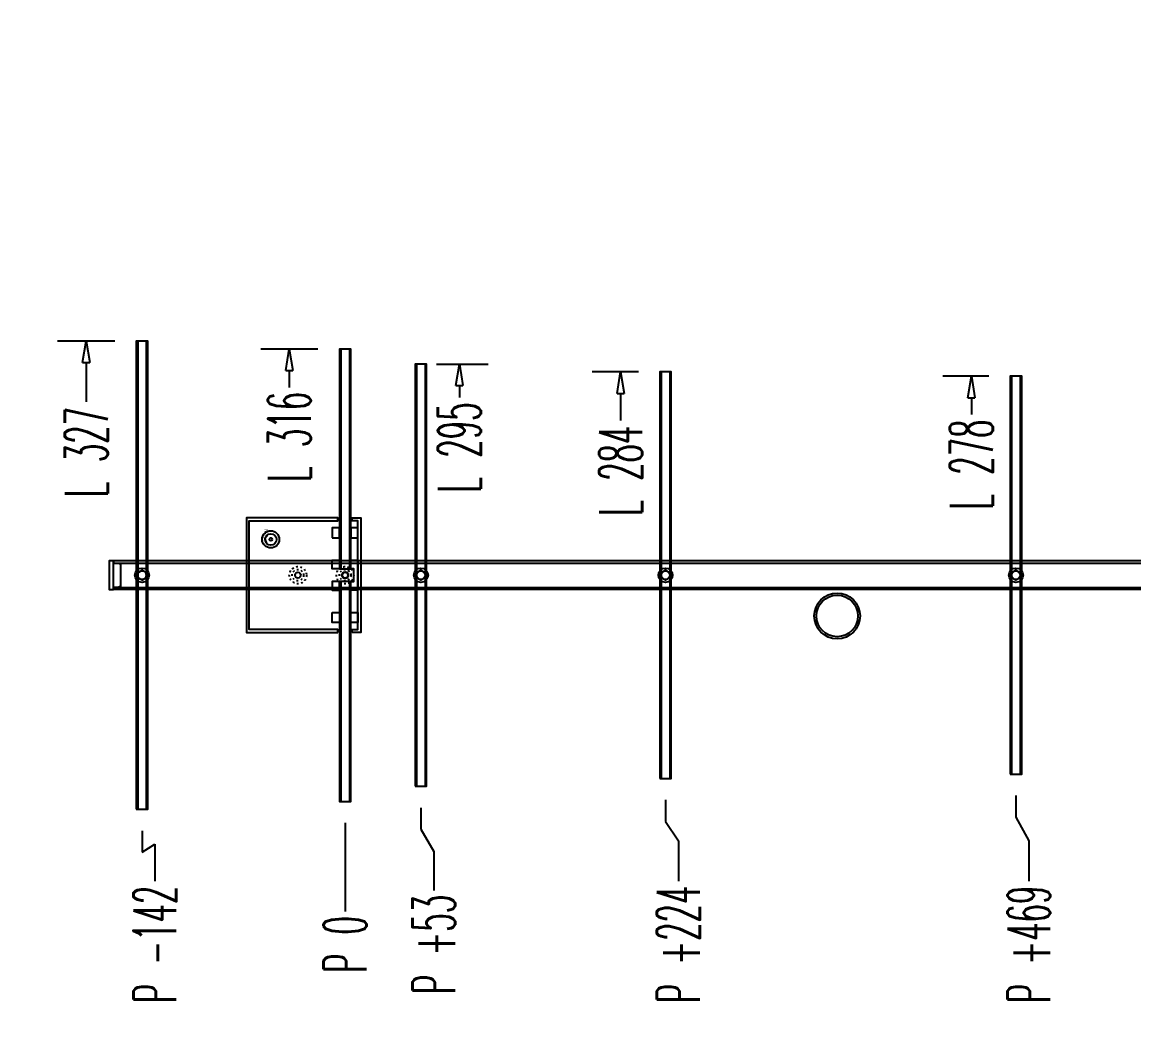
# Model space of a CAD drawing. Header units: millimetres. Extents: x -1012 to 1851, y -315 to 1087.
# Drawn here: x -226 to 551, y -315 to 386 of the extents above; entities that cross this region are included whole.
import ezdxf

# ---------------------------------------------------------------- set-up
doc = ezdxf.new("R2010")
doc.units = ezdxf.units.MM
doc.linetypes.add('ACAD_ISO03W100', pattern=[30, 12, -18])
doc.layers.get('0').update_dxf_attribs({"color": 2})
for name, color, linetype in [('ABS', 6, 'Continuous'), ('Aluminium', 253, 'Continuous'), ('dim', 1, 'Continuous'), ('metal', 5, 'Continuous'), ('PVC', 4, 'Continuous'), ('sreel', 5, 'Continuous')]:
    doc.layers.add(name, color=color, linetype=linetype)
doc.styles.add('DIM_TEXT', font='txt.shx', dxfattribs={"width": 0.5})
doc.dimstyles.new('D5', dxfattribs={"dimscale": 5, "dimtxt": 6, "dimasz": 3, "dimexe": 4, "dimexo": 3, "dimgap": 0, "dimtad": 0, "dimdec": 0, "dimzin": 1, "dimtxsty": 'DIM_TEXT', "dimblk": 'CLOSEDBLANK', "dimcen": 10, "dimse1": 1, "dimse2": 1, "dimclrd": 256, "dimclrt": 256, "dimaunit": 1, "dimadec": 3, "dimazin": 0, "dimtfac": 1, "dimtdec": 0, "dimtix": 1, "dimtmove": 0, "dimatfit": 2, "dimldrblk": 'CLOSEDBLANK', "dimfxl": 1, "dimtfill": 1, "dimarcsym": 1})

# ---------------------------------------------------------------- blocks, each defined once
blk = doc.blocks.new('_ClosedBlank')
at = {"color": 0, "linetype": 'ByBlock', "lineweight": -2}
for p, q in [((-1, 0.167), (0, 0)), ((-1, 0.167), (-1, -0.167)), ((0, 0), (-1, -0.167))]:
    blk.add_line(p, q, dxfattribs=at)
blk = doc.blocks.new('*D2')
at = {"layer": 'Defpoints', "color": 0, "transparency": 16777216}
for p in [(-146, 163.5), (-181, -163.5), (-146, -163.5)]:
    blk.add_point(p, dxfattribs=at)
at = {"layer": 'dim', "color": 0, "lineweight": -2, "transparency": 16777216}
blk.add_line((-161, 163.5), (-201, 163.5), dxfattribs=at)
at = {"layer": 'dim', "lineweight": -2, "transparency": 16777216}
blk.add_line((-181, 148.5), (-181, 121.02), dxfattribs=at)
at = {"layer": 'dim', "lineweight": -2, "transparency": 16777216, "xscale": 15, "yscale": 15, "zscale": 15, "rotation": 90}
blk.add_blockref('_ClosedBlank', (-181, 163.5), dxfattribs=at)
at = {"layer": 'dim', "transparency": 16777216, "insert": (-181, 86.02), "char_height": 30, "attachment_point": 5, "rotation": 90, "style": 'DIM_TEXT', "bg_fill": 3, "box_fill_scale": 1.1, "bg_fill_color": 256, "bg_fill_true_color": 13158600, "bg_fill_transparency": 0}
blk.add_mtext('L 327', dxfattribs=at)
blk = doc.blocks.new('*D3')
at = {"layer": 'Defpoints', "color": 0, "transparency": 16777216}
for p in [(-4, 158), (-39, -158), (-4, -158)]:
    blk.add_point(p, dxfattribs=at)
at = {"layer": 'dim', "color": 0, "lineweight": -2, "transparency": 16777216}
blk.add_line((-19, 158), (-59, 158), dxfattribs=at)
at = {"layer": 'dim', "lineweight": -2, "transparency": 16777216}
blk.add_line((-39, 143), (-39, 129.11), dxfattribs=at)
at = {"layer": 'dim', "lineweight": -2, "transparency": 16777216, "xscale": 15, "yscale": 15, "zscale": 15, "rotation": 90}
blk.add_blockref('_ClosedBlank', (-39, 158), dxfattribs=at)
at = {"layer": 'dim', "transparency": 16777216, "insert": (-39, 96.61), "char_height": 30, "attachment_point": 5, "rotation": 90, "style": 'DIM_TEXT', "bg_fill": 3, "box_fill_scale": 1.1, "bg_fill_color": 256, "bg_fill_true_color": 13158600, "bg_fill_transparency": 0}
blk.add_mtext('L 316', dxfattribs=at)
blk = doc.blocks.new('*D4')
at = {"layer": 'Defpoints', "color": 0, "transparency": 16777216}
for p in [(220, 142), (192.62, -142), (220, -142)]:
    blk.add_point(p, dxfattribs=at)
at = {"layer": 'dim', "color": 0, "lineweight": -2, "transparency": 16777216}
blk.add_line((205, 142), (172.62, 142), dxfattribs=at)
at = {"layer": 'dim', "lineweight": -2, "transparency": 16777216}
blk.add_line((192.62, 127), (192.62, 108), dxfattribs=at)
at = {"layer": 'dim', "lineweight": -2, "transparency": 16777216, "xscale": 15, "yscale": 15, "zscale": 15, "rotation": 90}
blk.add_blockref('_ClosedBlank', (192.62, 142), dxfattribs=at)
at = {"layer": 'dim', "transparency": 16777216, "insert": (192.62, 73), "char_height": 30, "attachment_point": 5, "rotation": 90, "style": 'DIM_TEXT', "bg_fill": 3, "box_fill_scale": 1.1, "bg_fill_color": 256, "bg_fill_true_color": 13158600, "bg_fill_transparency": 0}
blk.add_mtext('L 284', dxfattribs=at)
blk = doc.blocks.new('*D5')
at = {"layer": 'Defpoints', "color": 0, "transparency": 16777216}
for p in [(465, 139), (437.85, -139), (465, -139)]:
    blk.add_point(p, dxfattribs=at)
at = {"layer": 'dim', "color": 0, "lineweight": -2, "transparency": 16777216}
blk.add_line((450, 139), (417.85, 139), dxfattribs=at)
at = {"layer": 'dim', "lineweight": -2, "transparency": 16777216}
blk.add_line((437.85, 124), (437.85, 112.27), dxfattribs=at)
at = {"layer": 'dim', "lineweight": -2, "transparency": 16777216, "xscale": 15, "yscale": 15, "zscale": 15, "rotation": 90}
blk.add_blockref('_ClosedBlank', (437.85, 139), dxfattribs=at)
at = {"layer": 'dim', "transparency": 16777216, "insert": (437.85, 77.27), "char_height": 30, "attachment_point": 5, "rotation": 90, "style": 'DIM_TEXT', "bg_fill": 3, "box_fill_scale": 1.1, "bg_fill_color": 256, "bg_fill_true_color": 13158600, "bg_fill_transparency": 0}
blk.add_mtext('L 278', dxfattribs=at)
blk = doc.blocks.new('*D10')
at = {"layer": 'Defpoints', "color": 0, "transparency": 16777216}
for p in [(0, 0), (224, -142)]:
    blk.add_point(p, dxfattribs=at)
at = {"layer": 'dim', "color": 0, "lineweight": -2, "transparency": 16777216}
for p, q in [((224, -157), (224, -172)), ((224, -172), (233, -185.5)), ((233, -185.5), (233, -215.5))]:
    blk.add_line(p, q, dxfattribs=at)
at = {"layer": 'dim', "transparency": 16777216, "insert": (233, -258), "char_height": 30, "attachment_point": 5, "rotation": 90, "style": 'DIM_TEXT', "bg_fill": 3, "box_fill_scale": 1.1, "bg_fill_color": 256, "bg_fill_true_color": 13158600, "bg_fill_transparency": 0}
blk.add_mtext('P +224', dxfattribs=at)
at = {"layer": 'Defpoints', "color": 0, "transparency": 16777216}
blk.add_point((233, -215.5), dxfattribs=at)
blk = doc.blocks.new('*D11')
at = {"layer": 'Defpoints', "color": 0, "transparency": 16777216}
for p in [(0, 0), (0, -158)]:
    blk.add_point(p, dxfattribs=at)
at = {"layer": 'dim', "color": 0, "lineweight": -2, "transparency": 16777216}
for p, q in [((0, -173), (0, -188)), ((0, -188), (0, -209.25)), ((0, -209.25), (0, -239.25))]:
    blk.add_line(p, q, dxfattribs=at)
at = {"layer": 'dim', "transparency": 16777216, "insert": (0, -258), "char_height": 30, "attachment_point": 5, "rotation": 90, "style": 'DIM_TEXT', "bg_fill": 3, "box_fill_scale": 1.1, "bg_fill_color": 256, "bg_fill_true_color": 13158600, "bg_fill_transparency": 0}
blk.add_mtext('P 0', dxfattribs=at)
at = {"layer": 'Defpoints', "color": 0, "transparency": 16777216}
blk.add_point((0, -239.25), dxfattribs=at)
blk = doc.blocks.new('*D12')
at = {"layer": 'Defpoints', "color": 0, "transparency": 16777216}
for p in [(0, 0), (-142, -163.5)]:
    blk.add_point(p, dxfattribs=at)
at = {"layer": 'dim', "color": 0, "lineweight": -2, "transparency": 16777216}
for p, q in [((-142, -178.5), (-142, -193.5)), ((-142, -193.5), (-133, -188)), ((-133, -188), (-133, -218))]:
    blk.add_line(p, q, dxfattribs=at)
at = {"layer": 'dim', "transparency": 16777216, "insert": (-133, -258), "char_height": 30, "attachment_point": 5, "rotation": 90, "style": 'DIM_TEXT', "bg_fill": 3, "box_fill_scale": 1.1, "bg_fill_color": 256, "bg_fill_true_color": 13158600, "bg_fill_transparency": 0}
blk.add_mtext('P -142', dxfattribs=at)
at = {"layer": 'Defpoints', "color": 0, "transparency": 16777216}
blk.add_point((-133, -218), dxfattribs=at)
blk = doc.blocks.new('*D13')
at = {"layer": 'Defpoints', "color": 0, "transparency": 16777216}
for p in [(-142, 742), (0, 0)]:
    blk.add_point(p, dxfattribs=at)
at = {"layer": 'dim', "color": 0, "lineweight": -2, "transparency": 16777216}
blk.add_line((-142, 757), (-142, 802), dxfattribs=at)
at = {"layer": 'dim', "transparency": 16777216, "insert": (-142, 842), "char_height": 30, "attachment_point": 5, "rotation": 90, "style": 'DIM_TEXT', "bg_fill": 3, "box_fill_scale": 1.1, "bg_fill_color": 256, "bg_fill_true_color": 13158600, "bg_fill_transparency": 0}
blk.add_mtext('P -142', dxfattribs=at)
at = {"layer": 'Defpoints', "color": 0, "transparency": 16777216}
blk.add_point((-142, 802), dxfattribs=at)
blk = doc.blocks.new('*D14')
at = {"layer": 'Defpoints', "color": 0, "transparency": 16777216}
for p in [(224, 742), (0, 0)]:
    blk.add_point(p, dxfattribs=at)
at = {"layer": 'dim', "color": 0, "lineweight": -2, "transparency": 16777216}
blk.add_line((224, 757), (224, 799.5), dxfattribs=at)
at = {"layer": 'dim', "transparency": 16777216, "insert": (224, 842), "char_height": 30, "attachment_point": 5, "rotation": 90, "style": 'DIM_TEXT', "bg_fill": 3, "box_fill_scale": 1.1, "bg_fill_color": 256, "bg_fill_true_color": 13158600, "bg_fill_transparency": 0}
blk.add_mtext('P +224', dxfattribs=at)
at = {"layer": 'Defpoints', "color": 0, "transparency": 16777216}
blk.add_point((224, 799.5), dxfattribs=at)
blk = doc.blocks.new('*D15')
at = {"layer": 'Defpoints', "color": 0, "transparency": 16777216}
for p in [(469, 742), (0, 0)]:
    blk.add_point(p, dxfattribs=at)
at = {"layer": 'dim', "color": 0, "lineweight": -2, "transparency": 16777216}
blk.add_line((469, 757), (469, 799.5), dxfattribs=at)
at = {"layer": 'dim', "transparency": 16777216, "insert": (469, 842), "char_height": 30, "attachment_point": 5, "rotation": 90, "style": 'DIM_TEXT', "bg_fill": 3, "box_fill_scale": 1.1, "bg_fill_color": 256, "bg_fill_true_color": 13158600, "bg_fill_transparency": 0}
blk.add_mtext('P +469', dxfattribs=at)
at = {"layer": 'Defpoints', "color": 0, "transparency": 16777216}
blk.add_point((469, 799.5), dxfattribs=at)
blk = doc.blocks.new('*D16')
at = {"layer": 'Defpoints', "color": 0, "transparency": 16777216}
for p in [(1309, 742), (0, 0)]:
    blk.add_point(p, dxfattribs=at)
at = {"layer": 'dim', "color": 0, "lineweight": -2, "transparency": 16777216}
blk.add_line((1309, 757), (1309, 795.75), dxfattribs=at)
at = {"layer": 'dim', "transparency": 16777216, "insert": (1309, 842), "char_height": 30, "attachment_point": 5, "rotation": 90, "style": 'DIM_TEXT', "bg_fill": 3, "box_fill_scale": 1.1, "bg_fill_color": 256, "bg_fill_true_color": 13158600, "bg_fill_transparency": 0}
blk.add_mtext('P +1309', dxfattribs=at)
at = {"layer": 'Defpoints', "color": 0, "transparency": 16777216}
blk.add_point((1309, 795.75), dxfattribs=at)
blk = doc.blocks.new('*D17')
at = {"layer": 'Defpoints', "color": 0, "transparency": 16777216}
for p in [(1797, 742), (0, 0)]:
    blk.add_point(p, dxfattribs=at)
at = {"layer": 'dim', "color": 0, "lineweight": -2, "transparency": 16777216}
blk.add_line((1797, 757), (1797, 794.5), dxfattribs=at)
at = {"layer": 'dim', "transparency": 16777216, "insert": (1797, 842), "char_height": 30, "attachment_point": 5, "rotation": 90, "style": 'DIM_TEXT', "bg_fill": 3, "box_fill_scale": 1.1, "bg_fill_color": 256, "bg_fill_true_color": 13158600, "bg_fill_transparency": 0}
blk.add_mtext('P +1797', dxfattribs=at)
at = {"layer": 'Defpoints', "color": 0, "transparency": 16777216}
blk.add_point((1797, 794.5), dxfattribs=at)
blk = doc.blocks.new('*D19')
at = {"layer": 'Defpoints', "color": 0, "transparency": 16777216}
for p in [(0, 742), (0, 0)]:
    blk.add_point(p, dxfattribs=at)
at = {"layer": 'dim', "color": 0, "lineweight": -2, "transparency": 16777216}
for p, q in [((0, 793.25), (0, 823.25)), ((0, 772), (0, 793.25)), ((0, 757), (0, 772))]:
    blk.add_line(p, q, dxfattribs=at)
at = {"layer": 'dim', "transparency": 16777216, "insert": (0, 842), "char_height": 30, "attachment_point": 5, "rotation": 90, "style": 'DIM_TEXT', "bg_fill": 3, "box_fill_scale": 1.1, "bg_fill_color": 256, "bg_fill_true_color": 13158600, "bg_fill_transparency": 0}
blk.add_mtext('P 0', dxfattribs=at)
at = {"layer": 'Defpoints', "color": 0, "transparency": 16777216}
blk.add_point((0, 823.25), dxfattribs=at)
blk = doc.blocks.new('*D27')
at = {"layer": 'Defpoints', "color": 0, "transparency": 16777216}
for p in [(49, 147.5), (49, -147.5), (79.91, -147.5)]:
    blk.add_point(p, dxfattribs=at)
at = {"layer": 'dim', "color": 0, "lineweight": -2, "transparency": 16777216}
blk.add_line((64, 147.5), (99.91, 147.5), dxfattribs=at)
at = {"layer": 'dim', "lineweight": -2, "transparency": 16777216}
blk.add_line((79.91, 132.5), (79.91, 124.21), dxfattribs=at)
at = {"layer": 'dim', "lineweight": -2, "transparency": 16777216, "xscale": 15, "yscale": 15, "zscale": 15, "rotation": 90}
blk.add_blockref('_ClosedBlank', (79.91, 147.5), dxfattribs=at)
at = {"layer": 'dim', "transparency": 16777216, "insert": (79.91, 89.21), "char_height": 30, "attachment_point": 5, "rotation": 90, "style": 'DIM_TEXT', "bg_fill": 3, "box_fill_scale": 1.1, "bg_fill_color": 256, "bg_fill_true_color": 13158600, "bg_fill_transparency": 0}
blk.add_mtext('L 295', dxfattribs=at)
blk = doc.blocks.new('*D26')
at = {"layer": 'Defpoints', "color": 0, "transparency": 16777216}
for p in [(0, 0), (53, -147.5)]:
    blk.add_point(p, dxfattribs=at)
at = {"layer": 'dim', "color": 0, "lineweight": -2, "transparency": 16777216}
for p, q in [((53, -162.5), (53, -177.5)), ((53, -177.5), (62, -193)), ((62, -193), (62, -223))]:
    blk.add_line(p, q, dxfattribs=at)
at = {"layer": 'dim', "transparency": 16777216, "insert": (62, -258), "char_height": 30, "attachment_point": 5, "rotation": 90, "style": 'DIM_TEXT', "bg_fill": 3, "box_fill_scale": 1.1, "bg_fill_color": 256, "bg_fill_true_color": 13158600, "bg_fill_transparency": 0}
blk.add_mtext('P +53', dxfattribs=at)
at = {"layer": 'Defpoints', "color": 0, "transparency": 16777216}
blk.add_point((62, -223), dxfattribs=at)
blk = doc.blocks.new('*D25')
at = {"layer": 'Defpoints', "color": 0, "transparency": 16777216}
for p in [(53, 742), (0, 0)]:
    blk.add_point(p, dxfattribs=at)
at = {"layer": 'dim', "color": 0, "lineweight": -2, "transparency": 16777216}
blk.add_line((53, 757), (53, 807), dxfattribs=at)
at = {"layer": 'dim', "transparency": 16777216, "insert": (53, 842), "char_height": 30, "attachment_point": 5, "rotation": 90, "style": 'DIM_TEXT', "bg_fill": 3, "box_fill_scale": 1.1, "bg_fill_color": 256, "bg_fill_true_color": 13158600, "bg_fill_transparency": 0}
blk.add_mtext('P +53', dxfattribs=at)
at = {"layer": 'Defpoints', "color": 0, "transparency": 16777216}
blk.add_point((53, 807), dxfattribs=at)
blk = doc.blocks.new('*D28')
at = {"layer": 'Defpoints', "color": 0, "transparency": 16777216}
for p in [(747, 742), (0, 0)]:
    blk.add_point(p, dxfattribs=at)
at = {"layer": 'dim', "color": 0, "lineweight": -2, "transparency": 16777216}
blk.add_line((747, 757), (747, 799.5), dxfattribs=at)
at = {"layer": 'dim', "transparency": 16777216, "insert": (747, 842), "char_height": 30, "attachment_point": 5, "rotation": 90, "style": 'DIM_TEXT', "bg_fill": 3, "box_fill_scale": 1.1, "bg_fill_color": 256, "bg_fill_true_color": 13158600, "bg_fill_transparency": 0}
blk.add_mtext('P +747', dxfattribs=at)
at = {"layer": 'Defpoints', "color": 0, "transparency": 16777216}
blk.add_point((747, 799.5), dxfattribs=at)
blk = doc.blocks.new('*D31')
at = {"layer": 'Defpoints', "color": 0, "transparency": 16777216}
for p in [(0, 0), (469, -139)]:
    blk.add_point(p, dxfattribs=at)
at = {"layer": 'dim', "color": 0, "lineweight": -2, "transparency": 16777216}
for p, q in [((469, -154), (469, -169)), ((469, -169), (478, -185.5)), ((478, -185.5), (478, -215.5))]:
    blk.add_line(p, q, dxfattribs=at)
at = {"layer": 'dim', "transparency": 16777216, "insert": (478, -258), "char_height": 30, "attachment_point": 5, "rotation": 90, "style": 'DIM_TEXT', "bg_fill": 3, "box_fill_scale": 1.1, "bg_fill_color": 256, "bg_fill_true_color": 13158600, "bg_fill_transparency": 0}
blk.add_mtext('P +469', dxfattribs=at)
at = {"layer": 'Defpoints', "color": 0, "transparency": 16777216}
blk.add_point((478, -215.5), dxfattribs=at)
blk = doc.blocks.new('*D32')
at = {"layer": 'Defpoints', "color": 0, "transparency": 16777216}
for p in [(0, 0), (747, -138)]:
    blk.add_point(p, dxfattribs=at)
at = {"layer": 'dim', "color": 0, "lineweight": -2, "transparency": 16777216}
for p, q in [((747, -153), (747, -168)), ((747, -168), (756, -185.5)), ((756, -185.5), (756, -215.5))]:
    blk.add_line(p, q, dxfattribs=at)
at = {"layer": 'dim', "transparency": 16777216, "insert": (756, -258), "char_height": 30, "attachment_point": 5, "rotation": 90, "style": 'DIM_TEXT', "bg_fill": 3, "box_fill_scale": 1.1, "bg_fill_color": 256, "bg_fill_true_color": 13158600, "bg_fill_transparency": 0}
blk.add_mtext('P +747', dxfattribs=at)
at = {"layer": 'Defpoints', "color": 0, "transparency": 16777216}
blk.add_point((756, -215.5), dxfattribs=at)
blk = doc.blocks.new('*D33')
at = {"layer": 'Defpoints', "color": 0, "transparency": 16777216}
for p in [(1030, 742), (0, 0)]:
    blk.add_point(p, dxfattribs=at)
at = {"layer": 'dim', "color": 0, "lineweight": -2, "transparency": 16777216}
blk.add_line((1030, 757), (1030, 797), dxfattribs=at)
at = {"layer": 'dim', "transparency": 16777216, "insert": (1030, 842), "char_height": 30, "attachment_point": 5, "rotation": 90, "style": 'DIM_TEXT', "bg_fill": 3, "box_fill_scale": 1.1, "bg_fill_color": 256, "bg_fill_true_color": 13158600, "bg_fill_transparency": 0}
blk.add_mtext('P +1030', dxfattribs=at)
at = {"layer": 'Defpoints', "color": 0, "transparency": 16777216}
blk.add_point((1030, 797), dxfattribs=at)
blk = doc.blocks.new('*D36')
at = {"layer": 'Defpoints', "color": 0, "transparency": 16777216}
for p in [(0, 0), (1030, -136.5)]:
    blk.add_point(p, dxfattribs=at)
at = {"layer": 'dim', "color": 0, "lineweight": -2, "transparency": 16777216}
for p, q in [((1030, -151.5), (1030, -166.5)), ((1030, -166.5), (1039, -183)), ((1039, -183), (1039, -213))]:
    blk.add_line(p, q, dxfattribs=at)
at = {"layer": 'dim', "transparency": 16777216, "insert": (1039, -258), "char_height": 30, "attachment_point": 5, "rotation": 90, "style": 'DIM_TEXT', "bg_fill": 3, "box_fill_scale": 1.1, "bg_fill_color": 256, "bg_fill_true_color": 13158600, "bg_fill_transparency": 0}
blk.add_mtext('P +1030', dxfattribs=at)
at = {"layer": 'Defpoints', "color": 0, "transparency": 16777216}
blk.add_point((1039, -213), dxfattribs=at)
blk = doc.blocks.new('*D37')
at = {"layer": 'Defpoints', "color": 0, "transparency": 16777216}
for p in [(0, 0), (1309, -136.5)]:
    blk.add_point(p, dxfattribs=at)
at = {"layer": 'dim', "color": 0, "lineweight": -2, "transparency": 16777216}
for p, q in [((1309, -151.5), (1309, -166.5)), ((1309, -166.5), (1318, -181.75)), ((1318, -181.75), (1318, -211.75))]:
    blk.add_line(p, q, dxfattribs=at)
at = {"layer": 'dim', "transparency": 16777216, "insert": (1318, -258), "char_height": 30, "attachment_point": 5, "rotation": 90, "style": 'DIM_TEXT', "bg_fill": 3, "box_fill_scale": 1.1, "bg_fill_color": 256, "bg_fill_true_color": 13158600, "bg_fill_transparency": 0}
blk.add_mtext('P +1309', dxfattribs=at)
at = {"layer": 'Defpoints', "color": 0, "transparency": 16777216}
blk.add_point((1318, -211.75), dxfattribs=at)
blk = doc.blocks.new('*D38')
at = {"layer": 'Defpoints', "color": 0, "transparency": 16777216}
for p in [(0, 0), (1797, -136.5)]:
    blk.add_point(p, dxfattribs=at)
at = {"layer": 'dim', "color": 0, "lineweight": -2, "transparency": 16777216}
for p, q in [((1797, -151.5), (1797, -166.5)), ((1797, -166.5), (1806, -180.5)), ((1806, -180.5), (1806, -210.5))]:
    blk.add_line(p, q, dxfattribs=at)
at = {"layer": 'dim', "transparency": 16777216, "insert": (1806, -258), "char_height": 30, "attachment_point": 5, "rotation": 90, "style": 'DIM_TEXT', "bg_fill": 3, "box_fill_scale": 1.1, "bg_fill_color": 256, "bg_fill_true_color": 13158600, "bg_fill_transparency": 0}
blk.add_mtext('P +1797', dxfattribs=at)
at = {"layer": 'Defpoints', "color": 0, "transparency": 16777216}
blk.add_point((1806, -210.5), dxfattribs=at)
blk = doc.blocks.new('*D42')
at = {"layer": 'Defpoints', "color": 0, "transparency": 16777216}
for p in [(1587, 742), (0, 0)]:
    blk.add_point(p, dxfattribs=at)
at = {"layer": 'dim', "color": 0, "lineweight": -2, "transparency": 16777216}
blk.add_line((1587, 757), (1587, 794.5), dxfattribs=at)
at = {"layer": 'dim', "transparency": 16777216, "insert": (1587, 842), "char_height": 30, "attachment_point": 5, "rotation": 90, "style": 'DIM_TEXT', "bg_fill": 3, "box_fill_scale": 1.1, "bg_fill_color": 256, "bg_fill_true_color": 13158600, "bg_fill_transparency": 0}
blk.add_mtext('P +1587', dxfattribs=at)
at = {"layer": 'Defpoints', "color": 0, "transparency": 16777216}
blk.add_point((1587, 794.5), dxfattribs=at)
blk = doc.blocks.new('*D41')
at = {"layer": 'Defpoints', "color": 0, "transparency": 16777216}
for p in [(0, 0), (1587, -138)]:
    blk.add_point(p, dxfattribs=at)
at = {"layer": 'dim', "color": 0, "lineweight": -2, "transparency": 16777216}
for p, q in [((1587, -153), (1587, -168)), ((1587, -168), (1596, -180.5)), ((1596, -180.5), (1596, -210.5))]:
    blk.add_line(p, q, dxfattribs=at)
at = {"layer": 'dim', "transparency": 16777216, "insert": (1596, -258), "char_height": 30, "attachment_point": 5, "rotation": 90, "style": 'DIM_TEXT', "bg_fill": 3, "box_fill_scale": 1.1, "bg_fill_color": 256, "bg_fill_true_color": 13158600, "bg_fill_transparency": 0}
blk.add_mtext('P +1587', dxfattribs=at)
at = {"layer": 'Defpoints', "color": 0, "transparency": 16777216}
blk.add_point((1596, -210.5), dxfattribs=at)

msp = doc.modelspace()

# ---------------------------------------------------------------- linework, layer by layer
at = {"layer": 'Aluminium'}
for points in [[(-146, -163.5), (-138, -163.5), (-138, 163.5), (-146, 163.5)], [(4, 4.5), (4, 158), (-4, 158), (-4, 4.5)], [(220, -142), (228, -142), (228, 142), (220, 142)], [(465, -139), (473, -139), (473, 139), (465, 139)], [(1838, 10), (-162, 10), (-162, 8.5), (1838, 8.5)], [(-4, -4.5), (-4, -158), (4, -158), (4, -4.5)], [(1838, -10), (-162, -10), (-162, -8.5), (1838, -8.5)]]:
    msp.add_lwpolyline(points, close=True, dxfattribs=at)
at = {"layer": 'PVC'}
for radius in [16, 14.5]:
    msp.add_circle((344, -28.5), radius, dxfattribs=at)

# ---------------------------------------------------------------- next in the draw order: dimensions: what is measured, and where the dimension line sits
at = {"layer": 'dim'}
for base, p1, p2, picture, middle in [((-181, -163.5), (-146, 163.5), (-146, -163.5), '*D2', (-181, 86.02)), ((-39, -158), (-4, 158), (-4, -158), '*D3', (-39, 96.61)), ((192.62, -142), (220, 142), (220, -142), '*D4', (192.62, 73)), ((437.85, -139), (465, 139), (465, -139), '*D5', (437.85, 77.27))]:
    dim = msp.add_linear_dim(base=base, p1=p1, p2=p2, angle=90, dimstyle='D5', override={"dimpost": 'L <>', "dimse1": 0, "dimsd2": 1}, dxfattribs=at)
    dim.commit()
    dim.dimension.update_dxf_attribs({"geometry": picture, "text_midpoint": middle, "dimtype": 160})

# ---------------------------------------------------------------- next in the draw order: dimensions: what is measured, and where the dimension line sits
dim = msp.add_ordinate_dim(feature_location=(224, -142), offset=(9, -73.5), dtype=1, origin=(0, 0), dimstyle='D5', override={"dimpost": 'P +<>', "dimse1": 0, "dimse2": 0}, dxfattribs=at)
dim.commit()
dim.dimension.update_dxf_attribs({"geometry": '*D10', "text_midpoint": (233, -258)})

# ---------------------------------------------------------------- next in the draw order: dimensions: what is measured, and where the dimension line sits
dim = msp.add_ordinate_dim(feature_location=(0, -158), offset=(0, -81.25), dtype=1, origin=(0, 0), dimstyle='D5', override={"dimpost": 'P <>', "dimse1": 0, "dimse2": 0}, dxfattribs=at)
dim.commit()
dim.dimension.update_dxf_attribs({"geometry": '*D11', "text_midpoint": (0, -258)})

# ---------------------------------------------------------------- next in the draw order: dimensions: what is measured, and where the dimension line sits
dim = msp.add_ordinate_dim(feature_location=(-142, -163.5), offset=(9, -54.5), dtype=1, origin=(0, 0), dimstyle='D5', override={"dimpost": 'P -<>', "dimse1": 0, "dimse2": 0}, dxfattribs=at)
dim.commit()
dim.dimension.update_dxf_attribs({"geometry": '*D12', "text_midpoint": (-133, -258)})

# ---------------------------------------------------------------- next in the draw order: linework, layer by layer
at = {"layer": 'ABS'}
for points in [[(-162, 10), (-165, 10), (-165, -10), (-162, -10)], [(-162, 8.5), (-159, 8.5), (-157, 8), (-157, -8), (-159, -8.5), (-162, -8.5)], [(-4, -4.5), (-9, -4.5), (-9, -10.5), (-4, -10.5)], [(-9, -26), (-4, -26), (-4, -33), (-9, -33)]]:
    msp.add_lwpolyline(points, close=True, dxfattribs=at)

# ---------------------------------------------------------------- next in the draw order: dimensions: what is measured, and where the dimension line sits
at = {"layer": 'dim'}
dim = msp.add_ordinate_dim(feature_location=(-142, 742), offset=(0, 60), dtype=1, origin=(0, 0), dimstyle='D5', override={"dimpost": 'P -<>', "dimse1": 0, "dimse2": 0}, dxfattribs=at)
dim.commit()
dim.dimension.update_dxf_attribs({"geometry": '*D13', "text_midpoint": (-142, 842)})

# ---------------------------------------------------------------- next in the draw order: linework, layer by layer
at = {"layer": 'Aluminium'}
for p, q in [((-145, 163.5), (-145, -163.5)), ((-139, 163.5), (-139, -163.5))]:
    msp.add_line(p, q, dxfattribs=at)
at = {"layer": 'metal'}
msp.add_circle((-52, 25), 1, dxfattribs=at)
at = {"layer": 'sreel'}
msp.add_lwpolyline([(-145, 1.73), (-142, 3.46), (-139, 1.73), (-139, -1.73), (-142, -3.46), (-145, -1.73)], close=True, dxfattribs=at)
for radius in [5, 3]:
    msp.add_circle((-142, 0), radius, dxfattribs=at)

# ---------------------------------------------------------------- next in the draw order: texts
at = {"layer": 'metal'}
msp.add_text('N Type', height=2.5, rotation=270, dxfattribs=at).set_placement((-56.44, 32.18))

# ---------------------------------------------------------------- next in the draw order: dimensions: what is measured, and where the dimension line sits
at = {"layer": 'dim'}
dim = msp.add_ordinate_dim(feature_location=(224, 742), offset=(0, 57.5), dtype=1, origin=(0, 0), dimstyle='D5', override={"dimpost": 'P +<>', "dimse1": 0, "dimse2": 0}, dxfattribs=at)
dim.commit()
dim.dimension.update_dxf_attribs({"geometry": '*D14', "text_midpoint": (224, 842)})

# ---------------------------------------------------------------- next in the draw order: dimensions: what is measured, and where the dimension line sits
dim = msp.add_ordinate_dim(feature_location=(469, 742), offset=(0, 57.5), dtype=1, origin=(0, 0), dimstyle='D5', override={"dimpost": 'P +<>', "dimse1": 0, "dimse2": 0}, dxfattribs=at)
dim.commit()
dim.dimension.update_dxf_attribs({"geometry": '*D15', "text_midpoint": (469, 842)})

# ---------------------------------------------------------------- next in the draw order: dimensions: what is measured, and where the dimension line sits
dim = msp.add_ordinate_dim(feature_location=(1309, 742), offset=(0, 53.75), dtype=1, origin=(0, 0), dimstyle='D5', override={"dimpost": 'P +<>', "dimse1": 0, "dimse2": 0}, dxfattribs=at)
dim.commit()
dim.dimension.update_dxf_attribs({"geometry": '*D16', "text_midpoint": (1309, 842)})

# ---------------------------------------------------------------- next in the draw order: dimensions: what is measured, and where the dimension line sits
dim = msp.add_ordinate_dim(feature_location=(1797, 742), offset=(0, 52.5), dtype=1, origin=(0, 0), dimstyle='D5', override={"dimpost": 'P +<>', "dimse1": 0, "dimse2": 0}, dxfattribs=at)
dim.commit()
dim.dimension.update_dxf_attribs({"geometry": '*D17', "text_midpoint": (1797, 842)})

# ---------------------------------------------------------------- next in the draw order: linework, layer by layer
at = {"layer": 'Aluminium'}
msp.add_lwpolyline([(49, -147.5), (57, -147.5), (57, 147.5), (49, 147.5)], close=True, dxfattribs=at)
at = {"layer": 'sreel'}
for points in [[(221, 1.73), (224, 3.46), (227, 1.73), (227, -1.73), (224, -3.46), (221, -1.73)], [(466, 1.73), (469, 3.46), (472, 1.73), (472, -1.73), (469, -3.46), (466, -1.73)]]:
    msp.add_lwpolyline(points, close=True, dxfattribs=at)
for centre, radius in [((224, 0), 5), ((224, 0), 3), ((469, 0), 5), ((469, 0), 3)]:
    msp.add_circle(centre, radius, dxfattribs=at)

# ---------------------------------------------------------------- next in the draw order: dimensions: what is measured, and where the dimension line sits
at = {"layer": 'dim'}
dim = msp.add_ordinate_dim(feature_location=(0, 742), offset=(0, 81.25), dtype=1, origin=(0, 0), dimstyle='D5', override={"dimpost": 'P <>', "dimse1": 0, "dimse2": 0}, dxfattribs=at)
dim.commit()
dim.dimension.update_dxf_attribs({"geometry": '*D19', "text_midpoint": (0, 842)})

# ---------------------------------------------------------------- next in the draw order: linework, layer by layer
at = {"layer": 'ABS'}
for points in [[(-9, 26), (-4, 26), (-4, 33), (-9, 33)], [(-4, 4.5), (-9, 4.5), (-9, 10.5), (-4, 10.5)]]:
    msp.add_lwpolyline(points, close=True, dxfattribs=at)
at = {"layer": 'metal'}
for centre, radius in [((-52, 25), 6), ((-52, 25), 4), ((-33, 0), 2)]:
    msp.add_circle(centre, radius, dxfattribs=at)
at = {"layer": 'metal', "linetype": 'ACAD_ISO03W100', "ltscale": 0.1}
for radius in [6, 4]:
    msp.add_circle((-33, 0), radius, dxfattribs=at)
at = {"layer": 'PVC'}
msp.add_lwpolyline([(-5, -40), (-5, -38), (-67, -38), (-67, 38), (-5, 38), (-5, 40), (-69, 40), (-69, -40)], close=True, dxfattribs=at)

# ---------------------------------------------------------------- next in the draw order: dimensions: what is measured, and where the dimension line sits
at = {"layer": 'dim'}
dim = msp.add_linear_dim(base=(79.91, -147.5), p1=(49, 147.5), p2=(49, -147.5), angle=90, dimstyle='D5', override={"dimpost": 'L <>', "dimse1": 0, "dimsd2": 1}, dxfattribs=at)
dim.commit()
dim.dimension.update_dxf_attribs({"geometry": '*D27', "text_midpoint": (79.91, 89.21), "dimtype": 160})

# ---------------------------------------------------------------- next in the draw order: dimensions: what is measured, and where the dimension line sits
dim = msp.add_ordinate_dim(feature_location=(53, -147.5), offset=(9, -75.5), dtype=1, origin=(0, 0), dimstyle='D5', override={"dimpost": 'P +<>', "dimse1": 0, "dimse2": 0}, dxfattribs=at)
dim.commit()
dim.dimension.update_dxf_attribs({"geometry": '*D26', "text_midpoint": (62, -258)})

# ---------------------------------------------------------------- next in the draw order: dimensions: what is measured, and where the dimension line sits
dim = msp.add_ordinate_dim(feature_location=(53, 742), offset=(0, 65), dtype=1, origin=(0, 0), dimstyle='D5', override={"dimpost": 'P +<>', "dimse1": 0, "dimse2": 0}, dxfattribs=at)
dim.commit()
dim.dimension.update_dxf_attribs({"geometry": '*D25', "text_midpoint": (53, 842)})

# ---------------------------------------------------------------- next in the draw order: linework, layer by layer
at = {"layer": 'sreel'}
msp.add_lwpolyline([(50, 1.73), (53, 3.46), (56, 1.73), (56, -1.73), (53, -3.46), (50, -1.73)], close=True, dxfattribs=at)
for radius in [5, 3]:
    msp.add_circle((53, 0), radius, dxfattribs=at)

# ---------------------------------------------------------------- next in the draw order: dimensions: what is measured, and where the dimension line sits
at = {"layer": 'dim'}
dim = msp.add_ordinate_dim(feature_location=(747, 742), offset=(0, 57.5), dtype=1, origin=(0, 0), dimstyle='D5', override={"dimpost": 'P +<>', "dimse1": 0, "dimse2": 0}, dxfattribs=at)
dim.commit()
dim.dimension.update_dxf_attribs({"geometry": '*D28', "text_midpoint": (747, 842)})

# ---------------------------------------------------------------- next in the draw order: dimensions: what is measured, and where the dimension line sits
dim = msp.add_ordinate_dim(feature_location=(469, -139), offset=(9, -76.5), dtype=1, origin=(0, 0), dimstyle='D5', override={"dimpost": 'P +<>', "dimse1": 0, "dimse2": 0}, dxfattribs=at)
dim.commit()
dim.dimension.update_dxf_attribs({"geometry": '*D31', "text_midpoint": (478, -258)})

# ---------------------------------------------------------------- next in the draw order: dimensions: what is measured, and where the dimension line sits
dim = msp.add_ordinate_dim(feature_location=(747, -138), offset=(9, -77.5), dtype=1, origin=(0, 0), dimstyle='D5', override={"dimpost": 'P +<>', "dimse1": 0, "dimse2": 0}, dxfattribs=at)
dim.commit()
dim.dimension.update_dxf_attribs({"geometry": '*D32', "text_midpoint": (756, -258)})

# ---------------------------------------------------------------- next in the draw order: dimensions: what is measured, and where the dimension line sits
dim = msp.add_ordinate_dim(feature_location=(1030, 742), offset=(0, 55), dtype=1, origin=(0, 0), dimstyle='D5', override={"dimpost": 'P +<>', "dimse1": 0, "dimse2": 0}, dxfattribs=at)
dim.commit()
dim.dimension.update_dxf_attribs({"geometry": '*D33', "text_midpoint": (1030, 842)})

# ---------------------------------------------------------------- next in the draw order: dimensions: what is measured, and where the dimension line sits
dim = msp.add_ordinate_dim(feature_location=(1030, -136.5), offset=(9, -76.5), dtype=1, origin=(0, 0), dimstyle='D5', override={"dimpost": 'P +<>', "dimse1": 0, "dimse2": 0}, dxfattribs=at)
dim.commit()
dim.dimension.update_dxf_attribs({"geometry": '*D36', "text_midpoint": (1039, -258)})

# ---------------------------------------------------------------- next in the draw order: dimensions: what is measured, and where the dimension line sits
dim = msp.add_ordinate_dim(feature_location=(1309, -136.5), offset=(9, -75.25), dtype=1, origin=(0, 0), dimstyle='D5', override={"dimpost": 'P +<>', "dimse1": 0, "dimse2": 0}, dxfattribs=at)
dim.commit()
dim.dimension.update_dxf_attribs({"geometry": '*D37', "text_midpoint": (1318, -258)})

# ---------------------------------------------------------------- next in the draw order: dimensions: what is measured, and where the dimension line sits
dim = msp.add_ordinate_dim(feature_location=(1797, -136.5), offset=(9, -74), dtype=1, origin=(0, 0), dimstyle='D5', override={"dimpost": 'P +<>', "dimse1": 0, "dimse2": 0}, dxfattribs=at)
dim.commit()
dim.dimension.update_dxf_attribs({"geometry": '*D38', "text_midpoint": (1806, -258)})

# ---------------------------------------------------------------- next in the draw order: dimensions: what is measured, and where the dimension line sits
dim = msp.add_ordinate_dim(feature_location=(1587, 742), offset=(0, 52.5), dtype=1, origin=(0, 0), dimstyle='D5', override={"dimpost": 'P +<>', "dimse1": 0, "dimse2": 0}, dxfattribs=at)
dim.commit()
dim.dimension.update_dxf_attribs({"geometry": '*D42', "text_midpoint": (1587, 842)})

# ---------------------------------------------------------------- next in the draw order: linework, layer by layer
at = {"layer": 'ABS'}
msp.add_lwpolyline([(9, 33), (4, 33), (4, 26), (9, 26)], close=True, dxfattribs=at)
at = {"layer": 'Aluminium'}
for p, q in [((-3, 158), (-3, 4.5)), ((3, 158), (3, 4.5))]:
    msp.add_line(p, q, dxfattribs=at)

# ---------------------------------------------------------------- next in the draw order: dimensions: what is measured, and where the dimension line sits
at = {"layer": 'dim'}
dim = msp.add_ordinate_dim(feature_location=(1587, -138), offset=(9, -72.5), dtype=1, origin=(0, 0), dimstyle='D5', override={"dimpost": 'P +<>', "dimse1": 0, "dimse2": 0}, dxfattribs=at)
dim.commit()
dim.dimension.update_dxf_attribs({"geometry": '*D41', "text_midpoint": (1596, -258)})

# ---------------------------------------------------------------- next in the draw order: linework, layer by layer
at = {"layer": 'ABS'}
for points in [[(4, 4.5), (4, 10.5), (9, 10.5), (9, -10.5), (4, -10.5), (4, -4.5), (6, -4.5), (6, 4.5)], [(9, -33), (4, -33), (4, -26), (9, -26)]]:
    msp.add_lwpolyline(points, close=True, dxfattribs=at)
at = {"layer": 'Aluminium'}
for p, q in [((50, 147.5), (50, -147.5)), ((56, 147.5), (56, -147.5)), ((221, 142), (221, -142)), ((227, 142), (227, -142)), ((466, 139), (466, -139)), ((472, 139), (472, -139)), ((-3, -4.5), (-3, -158)), ((3, -4.5), (3, -158))]:
    msp.add_line(p, q, dxfattribs=at)
msp.add_circle((0, 0), 2.25, dxfattribs=at)
at = {"layer": 'metal', "linetype": 'ACAD_ISO03W100', "ltscale": 0.1}
for radius in [6, 4]:
    msp.add_circle((0, 0), radius, dxfattribs=at)
at = {"layer": 'metal'}
msp.add_circle((0, 0), 2, dxfattribs=at)
at = {"layer": 'PVC'}
msp.add_lwpolyline([(5, -40), (5, -38), (9, -38), (9, 38), (5, 38), (5, 40), (11, 40), (11, -40)], close=True, dxfattribs=at)

doc.saveas('drawing.dxf')
